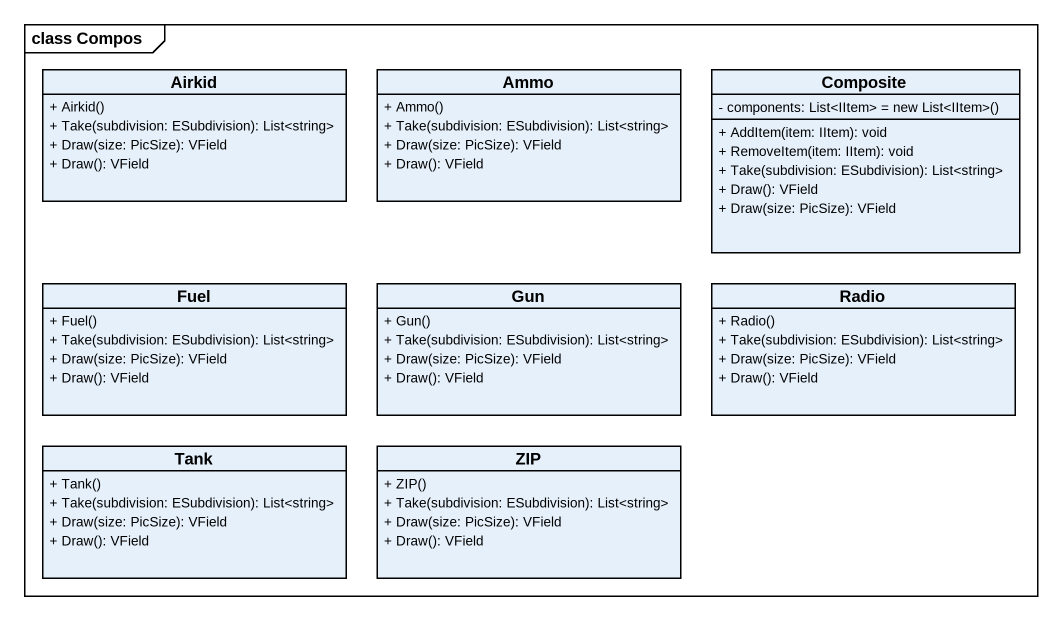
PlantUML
@startuml
mainframe class Compos
hide circle
hide empty members
skinparam classAttributeIconSize 0
class Airkid {
  + Airkid()
  + Take(subdivision: ESubdivision): List<string>
  + Draw(size: PicSize): VField
  + Draw(): VField
}
class Ammo {
  + Ammo()
  + Take(subdivision: ESubdivision): List<string>
  + Draw(size: PicSize): VField
  + Draw(): VField
}
class Composite {
  {field} - components: List<IItem> = new List<IItem>()
  + AddItem(item: IItem): void
  + RemoveItem(item: IItem): void
  + Take(subdivision: ESubdivision): List<string>
  + Draw(): VField
  + Draw(size: PicSize): VField
}
class Fuel {
  + Fuel()
  + Take(subdivision: ESubdivision): List<string>
  + Draw(size: PicSize): VField
  + Draw(): VField
}
class Gun {
  + Gun()
  + Take(subdivision: ESubdivision): List<string>
  + Draw(size: PicSize): VField
  + Draw(): VField
}
class Radio {
  + Radio()
  + Take(subdivision: ESubdivision): List<string>
  + Draw(size: PicSize): VField
  + Draw(): VField
}
class Tank {
  + Tank()
  + Take(subdivision: ESubdivision): List<string>
  + Draw(size: PicSize): VField
  + Draw(): VField
}
class ZIP {
  + ZIP()
  + Take(subdivision: ESubdivision): List<string>
  + Draw(size: PicSize): VField
  + Draw(): VField
}
@enduml
